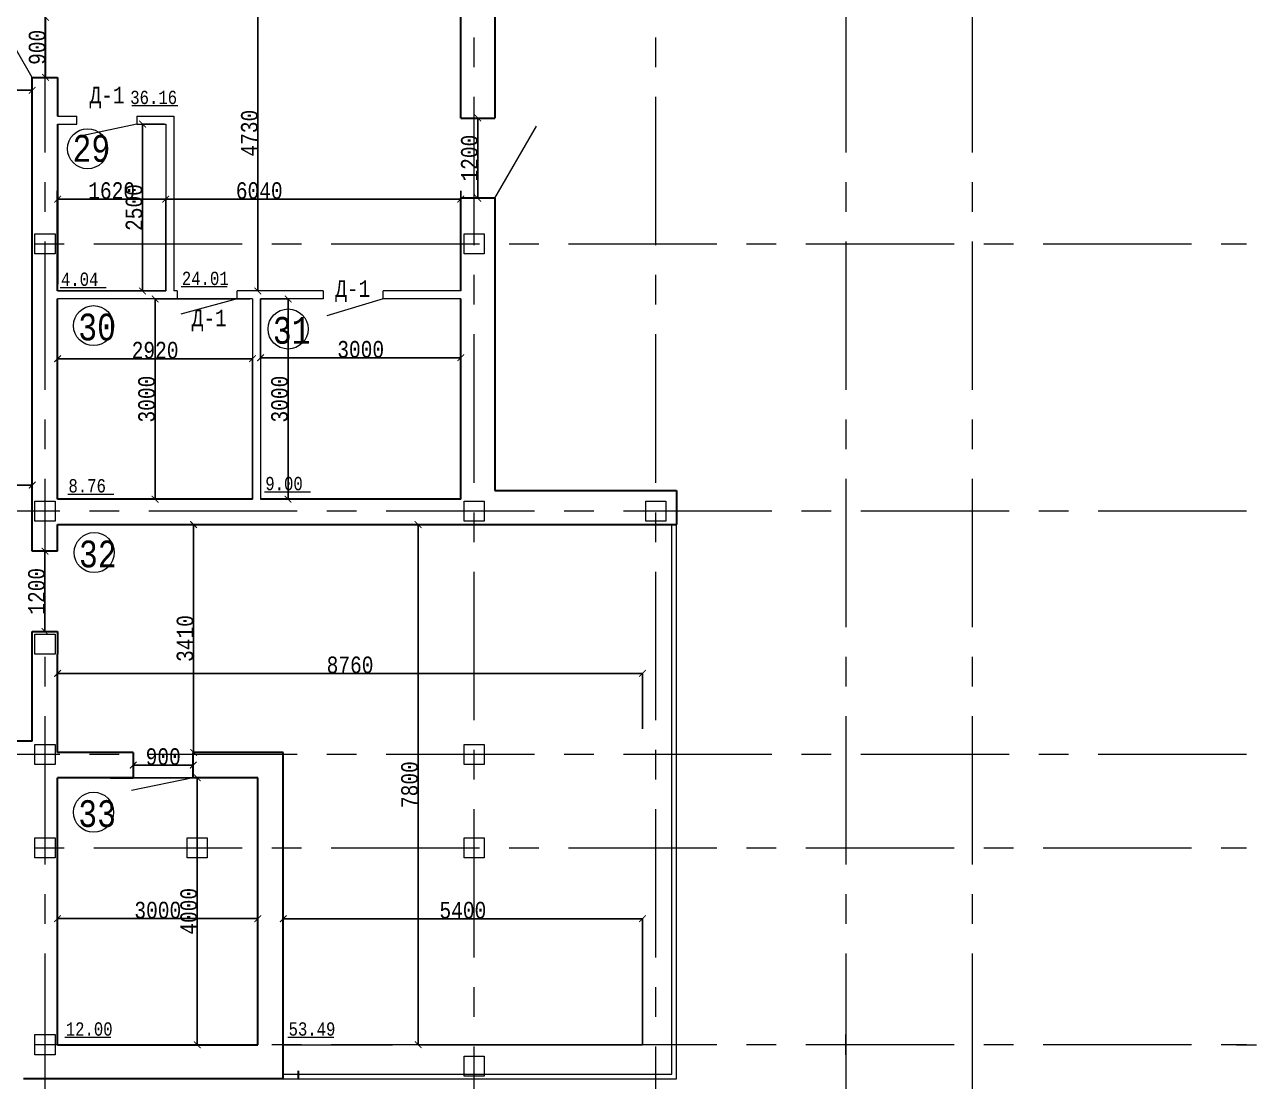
# Model space of a CAD drawing. Header units: millimetres. Extents: x -689206 to 4969298, y -1019800 to 703299.
# Drawn here: x 790584 to 809039, y -917286 to -901454 of the extents above; entities that cross this region are included whole.
import ezdxf

# ---------------------------------------------------------------- set-up
doc = ezdxf.new("R2010")
doc.units = ezdxf.units.MM
doc.linetypes.add('JIS_02_4.0', pattern=[5.5, 4, -1.5])
doc.linetypes.add('осеваяX2', pattern=[101.6, 63.5, -12.7, 12.7, -12.7])
for name, color, linetype, lineweight in [('несущие', 7, 'Continuous', 30), ('ОКНА', 250, 'Continuous', 20), ('ПЕРЕГОРОДКИ', 252, 'Continuous', 9), ('РАЗМЕРЫ', 7, 'Continuous', 9), ('стены', 7, 'Continuous', 20)]:
    doc.layers.add(name, color=color, linetype=linetype, lineweight=lineweight)
doc.layers.add('четотам', color=7, linetype='Continuous')
doc.styles.add('Аннотативный', font='isocteur.ttf', dxfattribs={"width": 0.7, "height": 250})
doc.dimstyles.new('Аннотативный', dxfattribs={"dimscale": 0, "dimtxt": 250, "dimasz": 100, "dimexe": 1.25, "dimexo": 0.625, "dimtad": 1, "dimdec": 0, "dimtxsty": 'Аннотативный', "dimblk": 'ARCHTICK', "dimcen": 2.5, "dimadec": 0, "dimazin": 0, "dimtfac": 1, "dimtdec": 0, "dimtmove": 0, "dimatfit": 3, "dimfxl": 1, "dimarcsym": 0})

# ---------------------------------------------------------------- blocks, each defined once
blk = doc.blocks.new('_ArchTick')
at = {"color": 0, "linetype": 'ByBlock', "const_width": 0.15}
blk.add_lwpolyline([(-0.5, -0.5), (0.5, 0.5)], dxfattribs=at)
blk = doc.blocks.new('*D4505')
at = {"layer": 'Defpoints', "color": 0, "lineweight": 5, "transparency": 16777216}
for p in [(793956, -905564), (792539, -908564), (793999, -908564)]:
    blk.add_point(p, dxfattribs=at)
at = {"layer": 'стены', "color": 0, "lineweight": -2, "transparency": 16777216}
for p, q in [((793956, -905564), (792538, -905564)), ((792539, -905564), (792539, -908564)), ((793999, -908564), (792538, -908564))]:
    blk.add_line(p, q, dxfattribs=at)
at = {"layer": 'стены', "color": 0, "lineweight": -2, "transparency": 16777216, "xscale": 100, "yscale": 100, "zscale": 100}
for p, rotation in [((792539, -905564), 90), ((792539, -908564), 270)]:
    blk.add_blockref('_ArchTick', p, dxfattribs=dict(at, rotation=rotation))
at = {"layer": 'стены', "color": 0, "lineweight": 5, "transparency": 16777216, "insert": (792413, -907064), "char_height": 250, "attachment_point": 5, "rotation": 90, "style": 'Аннотативный'}
blk.add_mtext('3000', dxfattribs=at)
blk = doc.blocks.new('*D4506')
at = {"layer": 'Defpoints', "color": 0, "lineweight": 5, "transparency": 16777216}
for p in [(791078, -906459), (791078, -908564), (793999, -908564)]:
    blk.add_point(p, dxfattribs=at)
at = {"layer": 'стены', "color": 0, "lineweight": -2, "transparency": 16777216}
for p, q in [((791078, -908563), (791078, -906458)), ((793999, -906459), (791078, -906459)), ((793999, -908563), (793999, -906458))]:
    blk.add_line(p, q, dxfattribs=at)
at = {"layer": 'стены', "color": 0, "lineweight": -2, "transparency": 16777216, "xscale": 100, "yscale": 100, "zscale": 100, "rotation": 180}
blk.add_blockref('_ArchTick', (791078, -906459), dxfattribs=at)
at = {"layer": 'стены', "color": 0, "lineweight": -2, "transparency": 16777216, "xscale": 100, "yscale": 100, "zscale": 100}
blk.add_blockref('_ArchTick', (793999, -906459), dxfattribs=at)
at = {"layer": 'стены', "color": 0, "lineweight": 5, "transparency": 16777216, "insert": (792539, -906333), "char_height": 250, "attachment_point": 5, "style": 'Аннотативный'}
blk.add_mtext('2920', dxfattribs=at)
blk = doc.blocks.new('*D4507')
at = {"layer": 'Defpoints', "color": 0, "lineweight": 5, "transparency": 16777216}
for p in [(794119, -905564), (797119, -905564), (797119, -906445)]:
    blk.add_point(p, dxfattribs=at)
at = {"layer": 'стены', "color": 0, "lineweight": -2, "transparency": 16777216}
for p, q in [((794119, -905564), (794119, -906447)), ((797119, -905564), (797119, -906447)), ((794119, -906445), (797119, -906445))]:
    blk.add_line(p, q, dxfattribs=at)
at = {"layer": 'стены', "color": 0, "lineweight": -2, "transparency": 16777216, "xscale": 100, "yscale": 100, "zscale": 100, "rotation": 180}
blk.add_blockref('_ArchTick', (794119, -906445), dxfattribs=at)
at = {"layer": 'стены', "color": 0, "lineweight": -2, "transparency": 16777216, "xscale": 100, "yscale": 100, "zscale": 100}
blk.add_blockref('_ArchTick', (797119, -906445), dxfattribs=at)
at = {"layer": 'стены', "color": 0, "lineweight": 5, "transparency": 16777216, "insert": (795619, -906320), "char_height": 250, "attachment_point": 5, "style": 'Аннотативный'}
blk.add_mtext('3000', dxfattribs=at)
blk = doc.blocks.new('*D4508')
at = {"layer": 'Defpoints', "color": 0, "lineweight": 5, "transparency": 16777216}
for p in [(797374, -902854), (797374, -902854), (797374, -904054)]:
    blk.add_point(p, dxfattribs=at)
at = {"layer": 'стены', "color": 0, "lineweight": -2, "transparency": 16777216}
for p, q in [((797374, -904054), (797374, -902854)), ((797375, -902854), (797376, -902854)), ((797375, -904054), (797376, -904054))]:
    blk.add_line(p, q, dxfattribs=at)
at = {"layer": 'стены', "color": 0, "lineweight": -2, "transparency": 16777216, "xscale": 100, "yscale": 100, "zscale": 100}
for p, rotation in [((797374, -902854), 90), ((797374, -904054), 270)]:
    blk.add_blockref('_ArchTick', p, dxfattribs=dict(at, rotation=rotation))
at = {"layer": 'стены', "color": 0, "lineweight": 5, "transparency": 16777216, "insert": (797249, -903454), "char_height": 250, "attachment_point": 5, "rotation": 90, "style": 'Аннотативный'}
blk.add_mtext('1200', dxfattribs=at)
blk = doc.blocks.new('*D4510')
at = {"layer": 'Defpoints', "color": 0, "lineweight": 5, "transparency": 16777216}
for p in [(794078, -900717), (794078, -900717), (794095, -905444)]:
    blk.add_point(p, dxfattribs=at)
at = {"layer": 'стены', "color": 0, "lineweight": -2, "transparency": 16777216}
for p, q in [((794078, -905444), (794078, -900717)), ((794079, -900717), (794080, -900717)), ((794095, -905444), (794077, -905444))]:
    blk.add_line(p, q, dxfattribs=at)
at = {"layer": 'стены', "color": 0, "lineweight": -2, "transparency": 16777216, "xscale": 100, "yscale": 100, "zscale": 100}
for p, rotation in [((794078, -900717), 90), ((794078, -905444), 270)]:
    blk.add_blockref('_ArchTick', p, dxfattribs=dict(at, rotation=rotation))
at = {"layer": 'стены', "color": 0, "lineweight": 5, "transparency": 16777216, "insert": (793953, -903080), "char_height": 250, "attachment_point": 5, "rotation": 90, "style": 'Аннотативный'}
blk.add_mtext('4730', dxfattribs=at)
blk = doc.blocks.new('*D4511')
at = {"layer": 'Defpoints', "color": 0, "lineweight": 5, "transparency": 16777216}
for p in [(791078, -903944), (797119, -903944), (797119, -904068)]:
    blk.add_point(p, dxfattribs=at)
at = {"layer": 'стены', "color": 0, "lineweight": -2, "transparency": 16777216}
for p, q in [((791078, -903944), (791078, -904069)), ((791078, -904068), (797119, -904068)), ((797119, -903944), (797119, -904069))]:
    blk.add_line(p, q, dxfattribs=at)
at = {"layer": 'стены', "color": 0, "lineweight": -2, "transparency": 16777216, "xscale": 100, "yscale": 100, "zscale": 100, "rotation": 180}
blk.add_blockref('_ArchTick', (791078, -904068), dxfattribs=at)
at = {"layer": 'стены', "color": 0, "lineweight": -2, "transparency": 16777216, "xscale": 100, "yscale": 100, "zscale": 100}
blk.add_blockref('_ArchTick', (797119, -904068), dxfattribs=at)
at = {"layer": 'стены', "color": 0, "lineweight": 5, "transparency": 16777216, "insert": (794099, -903942), "char_height": 250, "attachment_point": 5, "style": 'Аннотативный'}
blk.add_mtext('6040', dxfattribs=at)
blk = doc.blocks.new('*D4512')
at = {"layer": 'Defpoints', "color": 0, "lineweight": 5, "transparency": 16777216}
for p in [(790888, -901344), (790898, -901344), (790888, -902244)]:
    blk.add_point(p, dxfattribs=at)
at = {"layer": 'стены', "color": 0, "lineweight": -2, "transparency": 16777216}
for p, q in [((790889, -901344), (790900, -901344)), ((790898, -902244), (790898, -901344)), ((790889, -902244), (790900, -902244))]:
    blk.add_line(p, q, dxfattribs=at)
at = {"layer": 'стены', "color": 0, "lineweight": -2, "transparency": 16777216, "xscale": 100, "yscale": 100, "zscale": 100}
for p, rotation in [((790898, -901344), 90), ((790898, -902244), 270)]:
    blk.add_blockref('_ArchTick', p, dxfattribs=dict(at, rotation=rotation))
at = {"layer": 'стены', "color": 0, "lineweight": 5, "transparency": 16777216, "insert": (790773, -901794), "char_height": 250, "attachment_point": 5, "rotation": 90, "style": 'Аннотативный'}
blk.add_mtext('900', dxfattribs=at)
blk = doc.blocks.new('*D4496')
at = {"layer": 'Defpoints', "color": 0, "lineweight": 5, "transparency": 16777216}
for p in [(783818, -902438), (790698, -902438), (790698, -902438)]:
    blk.add_point(p, dxfattribs=at)
at = {"layer": 'стены', "color": 0, "lineweight": -2, "transparency": 16777216}
for p, q in [((783818, -902437), (783818, -902436)), ((783818, -902438), (790698, -902438)), ((790698, -902437), (790698, -902436))]:
    blk.add_line(p, q, dxfattribs=at)
at = {"layer": 'стены', "color": 0, "lineweight": -2, "transparency": 16777216, "xscale": 100, "yscale": 100, "zscale": 100, "rotation": 180}
blk.add_blockref('_ArchTick', (783818, -902438), dxfattribs=at)
at = {"layer": 'стены', "color": 0, "lineweight": -2, "transparency": 16777216, "xscale": 100, "yscale": 100, "zscale": 100}
blk.add_blockref('_ArchTick', (790698, -902438), dxfattribs=at)
at = {"layer": 'стены', "color": 0, "lineweight": 5, "transparency": 16777216, "insert": (787258, -902312), "char_height": 250, "attachment_point": 5, "style": 'Аннотативный'}
blk.add_mtext('6880', dxfattribs=at)
blk = doc.blocks.new('*D4526')
at = {"layer": 'Defpoints', "color": 0, "lineweight": 5, "transparency": 16777216}
for p in [(791078, -912738), (794079, -912738), (794079, -914848)]:
    blk.add_point(p, dxfattribs=at)
at = {"layer": 'РАЗМЕРЫ', "color": 0, "lineweight": -2, "transparency": 16777216}
for p, q in [((791078, -912738), (791078, -914849)), ((794079, -912738), (794079, -914849)), ((791078, -914848), (794079, -914848))]:
    blk.add_line(p, q, dxfattribs=at)
at = {"layer": 'РАЗМЕРЫ', "color": 0, "lineweight": -2, "transparency": 16777216, "xscale": 100, "yscale": 100, "zscale": 100, "rotation": 180}
blk.add_blockref('_ArchTick', (791078, -914848), dxfattribs=at)
at = {"layer": 'РАЗМЕРЫ', "color": 0, "lineweight": -2, "transparency": 16777216, "xscale": 100, "yscale": 100, "zscale": 100}
blk.add_blockref('_ArchTick', (794079, -914848), dxfattribs=at)
at = {"layer": 'РАЗМЕРЫ', "color": 0, "lineweight": 5, "transparency": 16777216, "insert": (792579, -914722), "char_height": 250, "attachment_point": 5, "style": 'Аннотативный'}
blk.add_mtext('3000', dxfattribs=at)
blk = doc.blocks.new('*D4527')
at = {"layer": 'Defpoints', "color": 0, "lineweight": 5, "transparency": 16777216}
for p in [(791078, -912738), (793170, -912738), (791079, -916738)]:
    blk.add_point(p, dxfattribs=at)
at = {"layer": 'РАЗМЕРЫ', "color": 0, "lineweight": -2, "transparency": 16777216}
for p, q in [((791079, -912738), (793171, -912738)), ((793170, -916738), (793170, -912738)), ((791079, -916738), (793171, -916738))]:
    blk.add_line(p, q, dxfattribs=at)
at = {"layer": 'РАЗМЕРЫ', "color": 0, "lineweight": -2, "transparency": 16777216, "xscale": 100, "yscale": 100, "zscale": 100}
for p, rotation in [((793170, -912738), 90), ((793170, -916738), 270)]:
    blk.add_blockref('_ArchTick', p, dxfattribs=dict(at, rotation=rotation))
at = {"layer": 'РАЗМЕРЫ', "color": 0, "lineweight": 5, "transparency": 16777216, "insert": (793044, -914738), "char_height": 250, "attachment_point": 5, "rotation": 90, "style": 'Аннотативный'}
blk.add_mtext('4000', dxfattribs=at)
blk = doc.blocks.new('*D4528')
at = {"layer": 'Defpoints', "color": 0, "lineweight": 5, "transparency": 16777216}
for p in [(793115, -908944), (793115, -908944), (793115, -912358)]:
    blk.add_point(p, dxfattribs=at)
at = {"layer": 'РАЗМЕРЫ', "color": 0, "lineweight": -2, "transparency": 16777216}
for p, q in [((793115, -908944), (793116, -908944)), ((793115, -912358), (793115, -908944)), ((793115, -912358), (793116, -912358))]:
    blk.add_line(p, q, dxfattribs=at)
at = {"layer": 'РАЗМЕРЫ', "color": 0, "lineweight": -2, "transparency": 16777216, "xscale": 100, "yscale": 100, "zscale": 100}
for p, rotation in [((793115, -908944), 90), ((793115, -912358), 270)]:
    blk.add_blockref('_ArchTick', p, dxfattribs=dict(at, rotation=rotation))
at = {"layer": 'РАЗМЕРЫ', "color": 0, "lineweight": 5, "transparency": 16777216, "insert": (792989, -910651), "char_height": 250, "attachment_point": 5, "rotation": 90, "style": 'Аннотативный'}
blk.add_mtext('3410', dxfattribs=at)
blk = doc.blocks.new('*D4579')
at = {"layer": 'Defpoints', "color": 0, "linetype": 'ByBlock', "lineweight": 5, "transparency": 16777216}
for p in [(792210, -912548), (792210, -912548), (793110, -912548)]:
    blk.add_point(p, dxfattribs=at)
at = {"layer": 'РАЗМЕРЫ', "color": 0, "linetype": 'ByBlock', "lineweight": -2, "transparency": 16777216}
for p, q in [((792210, -912547), (792210, -912547)), ((793110, -912548), (792210, -912548)), ((793110, -912547), (793110, -912547))]:
    blk.add_line(p, q, dxfattribs=at)
at = {"layer": 'РАЗМЕРЫ', "color": 0, "linetype": 'ByBlock', "lineweight": -2, "transparency": 16777216, "xscale": 100, "yscale": 100, "zscale": 100, "rotation": 180}
blk.add_blockref('_ArchTick', (792210, -912548), dxfattribs=at)
at = {"layer": 'РАЗМЕРЫ', "color": 0, "linetype": 'ByBlock', "lineweight": -2, "transparency": 16777216, "xscale": 100, "yscale": 100, "zscale": 100}
blk.add_blockref('_ArchTick', (793110, -912548), dxfattribs=at)
at = {"layer": 'РАЗМЕРЫ', "color": 0, "linetype": 'ByBlock', "lineweight": 5, "transparency": 16777216, "insert": (792660, -912422), "char_height": 250, "attachment_point": 5, "style": 'Аннотативный'}
blk.add_mtext('900', dxfattribs=at)
blk = doc.blocks.new('*D4580')
at = {"layer": 'Defpoints', "color": 0, "linetype": 'ByBlock', "lineweight": 5, "transparency": 16777216}
for p in [(790888, -909344), (790889, -909344), (790889, -910544)]:
    blk.add_point(p, dxfattribs=at)
at = {"layer": 'РАЗМЕРЫ', "color": 0, "linetype": 'ByBlock', "lineweight": -2, "transparency": 16777216}
for p, q in [((790889, -909344), (790890, -909344)), ((790889, -910544), (790889, -909344)), ((790890, -910544), (790890, -910544))]:
    blk.add_line(p, q, dxfattribs=at)
at = {"layer": 'РАЗМЕРЫ', "color": 0, "linetype": 'ByBlock', "lineweight": -2, "transparency": 16777216, "xscale": 100, "yscale": 100, "zscale": 100}
for p, rotation in [((790889, -909344), 90), ((790889, -910544), 270)]:
    blk.add_blockref('_ArchTick', p, dxfattribs=dict(at, rotation=rotation))
at = {"layer": 'РАЗМЕРЫ', "color": 0, "linetype": 'ByBlock', "lineweight": 5, "transparency": 16777216, "insert": (790763, -909944), "char_height": 250, "attachment_point": 5, "rotation": 90, "style": 'Аннотативный'}
blk.add_mtext('1200', dxfattribs=at)
blk = doc.blocks.new('*D4554')
at = {"layer": 'Defpoints', "color": 0, "linetype": 'ByBlock', "lineweight": 5, "transparency": 16777216}
for p in [(783817, -908351), (790699, -908351), (790699, -908351)]:
    blk.add_point(p, dxfattribs=at)
at = {"layer": 'РАЗМЕРЫ', "color": 0, "linetype": 'ByBlock', "lineweight": -2, "transparency": 16777216}
for p, q in [((783817, -908350), (783817, -908350)), ((783817, -908351), (790699, -908351)), ((790699, -908350), (790699, -908350))]:
    blk.add_line(p, q, dxfattribs=at)
at = {"layer": 'РАЗМЕРЫ', "color": 0, "linetype": 'ByBlock', "lineweight": -2, "transparency": 16777216, "xscale": 100, "yscale": 100, "zscale": 100, "rotation": 180}
blk.add_blockref('_ArchTick', (783817, -908351), dxfattribs=at)
at = {"layer": 'РАЗМЕРЫ', "color": 0, "linetype": 'ByBlock', "lineweight": -2, "transparency": 16777216, "xscale": 100, "yscale": 100, "zscale": 100}
blk.add_blockref('_ArchTick', (790699, -908351), dxfattribs=at)
at = {"layer": 'РАЗМЕРЫ', "color": 0, "linetype": 'ByBlock', "lineweight": 5, "transparency": 16777216, "insert": (787258, -908225), "char_height": 250, "attachment_point": 5, "style": 'Аннотативный'}
blk.add_mtext('6880', dxfattribs=at)
blk = doc.blocks.new('*D4541')
at = {"layer": 'Defpoints', "color": 0, "linetype": 'ByBlock', "lineweight": 5, "transparency": 16777216}
for p in [(794119, -905564), (794531, -905564), (794119, -908564)]:
    blk.add_point(p, dxfattribs=at)
at = {"layer": 'РАЗМЕРЫ', "color": 0, "linetype": 'ByBlock', "lineweight": -2, "transparency": 16777216}
for p, q in [((794120, -905564), (794532, -905564)), ((794531, -908564), (794531, -905564)), ((794120, -908564), (794532, -908564))]:
    blk.add_line(p, q, dxfattribs=at)
at = {"layer": 'РАЗМЕРЫ', "color": 0, "linetype": 'ByBlock', "lineweight": -2, "transparency": 16777216, "xscale": 100, "yscale": 100, "zscale": 100}
for p, rotation in [((794531, -905564), 90), ((794531, -908564), 270)]:
    blk.add_blockref('_ArchTick', p, dxfattribs=dict(at, rotation=rotation))
at = {"layer": 'РАЗМЕРЫ', "color": 0, "linetype": 'ByBlock', "lineweight": 5, "transparency": 16777216, "insert": (794405, -907064), "char_height": 250, "attachment_point": 5, "rotation": 90, "style": 'Аннотативный'}
blk.add_mtext('3000', dxfattribs=at)
blk = doc.blocks.new('*D4542')
at = {"layer": 'Defpoints', "color": 0, "linetype": 'ByBlock', "lineweight": 5, "transparency": 16777216}
for p in [(792676, -902944), (792351, -905444), (792698, -905444)]:
    blk.add_point(p, dxfattribs=at)
at = {"layer": 'РАЗМЕРЫ', "color": 0, "linetype": 'ByBlock', "lineweight": -2, "transparency": 16777216}
for p, q in [((792676, -902944), (792350, -902944)), ((792351, -902944), (792351, -905444)), ((792698, -905444), (792350, -905444))]:
    blk.add_line(p, q, dxfattribs=at)
at = {"layer": 'РАЗМЕРЫ', "color": 0, "linetype": 'ByBlock', "lineweight": -2, "transparency": 16777216, "xscale": 100, "yscale": 100, "zscale": 100}
for p, rotation in [((792351, -902944), 90), ((792351, -905444), 270)]:
    blk.add_blockref('_ArchTick', p, dxfattribs=dict(at, rotation=rotation))
at = {"layer": 'РАЗМЕРЫ', "color": 0, "linetype": 'ByBlock', "lineweight": 5, "transparency": 16777216, "insert": (792225, -904194), "char_height": 250, "attachment_point": 5, "rotation": 90, "style": 'Аннотативный'}
blk.add_mtext('2500', dxfattribs=at)
blk = doc.blocks.new('*D4543')
at = {"layer": 'Defpoints', "color": 0, "linetype": 'ByBlock', "lineweight": 5, "transparency": 16777216}
for p in [(791078, -904068), (791078, -905444), (792698, -905444)]:
    blk.add_point(p, dxfattribs=at)
at = {"layer": 'РАЗМЕРЫ', "color": 0, "linetype": 'ByBlock', "lineweight": -2, "transparency": 16777216}
for p, q in [((791078, -905443), (791078, -904066)), ((792698, -904068), (791078, -904068)), ((792698, -905443), (792698, -904066))]:
    blk.add_line(p, q, dxfattribs=at)
at = {"layer": 'РАЗМЕРЫ', "color": 0, "linetype": 'ByBlock', "lineweight": -2, "transparency": 16777216, "xscale": 100, "yscale": 100, "zscale": 100, "rotation": 180}
blk.add_blockref('_ArchTick', (791078, -904068), dxfattribs=at)
at = {"layer": 'РАЗМЕРЫ', "color": 0, "linetype": 'ByBlock', "lineweight": -2, "transparency": 16777216, "xscale": 100, "yscale": 100, "zscale": 100}
blk.add_blockref('_ArchTick', (792698, -904068), dxfattribs=at)
at = {"layer": 'РАЗМЕРЫ', "color": 0, "linetype": 'ByBlock', "lineweight": 5, "transparency": 16777216, "insert": (791888, -903942), "char_height": 250, "attachment_point": 5, "style": 'Аннотативный'}
blk.add_mtext('1620', dxfattribs=at)
blk = doc.blocks.new('*D4692')
at = {"layer": 'Defpoints', "color": 0, "lineweight": 5, "ltscale": 35, "transparency": 16777216}
for p in [(799841, -908944), (796479, -916736), (799841, -916736)]:
    blk.add_point(p, dxfattribs=at)
at = {"layer": 'РАЗМЕРЫ', "color": 0, "lineweight": -2, "ltscale": 35, "transparency": 16777216}
for p, q in [((799841, -908944), (796478, -908944)), ((796479, -908944), (796479, -916736)), ((799841, -916736), (796478, -916736))]:
    blk.add_line(p, q, dxfattribs=at)
at = {"layer": 'РАЗМЕРЫ', "color": 0, "lineweight": -2, "ltscale": 35, "transparency": 16777216, "xscale": 100, "yscale": 100, "zscale": 100}
for p, rotation in [((796479, -908944), 90), ((796479, -916736), 270)]:
    blk.add_blockref('_ArchTick', p, dxfattribs=dict(at, rotation=rotation))
at = {"layer": 'РАЗМЕРЫ', "color": 0, "lineweight": 5, "ltscale": 35, "transparency": 16777216, "insert": (796353, -912840), "char_height": 250, "attachment_point": 5, "rotation": 90, "style": 'Аннотативный'}
blk.add_mtext('7800', dxfattribs=at)
blk = doc.blocks.new('*D4693')
at = {"layer": 'Defpoints', "color": 0, "lineweight": 5, "ltscale": 35, "transparency": 16777216}
for p in [(799841, -914849), (794459, -916738), (799841, -916738)]:
    blk.add_point(p, dxfattribs=at)
at = {"layer": 'РАЗМЕРЫ', "color": 0, "lineweight": -2, "ltscale": 35, "transparency": 16777216}
for p, q in [((794459, -916737), (794459, -914848)), ((794459, -914849), (799841, -914849)), ((799841, -916737), (799841, -914848))]:
    blk.add_line(p, q, dxfattribs=at)
at = {"layer": 'РАЗМЕРЫ', "color": 0, "lineweight": -2, "ltscale": 35, "transparency": 16777216, "xscale": 100, "yscale": 100, "zscale": 100, "rotation": 180}
blk.add_blockref('_ArchTick', (794459, -914849), dxfattribs=at)
at = {"layer": 'РАЗМЕРЫ', "color": 0, "lineweight": -2, "ltscale": 35, "transparency": 16777216, "xscale": 100, "yscale": 100, "zscale": 100}
blk.add_blockref('_ArchTick', (799841, -914849), dxfattribs=at)
at = {"layer": 'РАЗМЕРЫ', "color": 0, "lineweight": 5, "ltscale": 35, "transparency": 16777216, "insert": (797150, -914723), "char_height": 250, "attachment_point": 5, "style": 'Аннотативный'}
blk.add_mtext('5400', dxfattribs=at)
blk = doc.blocks.new('*D4694')
at = {"layer": 'Defpoints', "color": 0, "lineweight": 5, "ltscale": 35, "transparency": 16777216}
for p in [(799841, -911173), (791078, -912002), (799841, -912002)]:
    blk.add_point(p, dxfattribs=at)
at = {"layer": 'РАЗМЕРЫ', "color": 0, "lineweight": -2, "ltscale": 35, "transparency": 16777216}
for p, q in [((791078, -912002), (791078, -911172)), ((791078, -911173), (799841, -911173)), ((799841, -912002), (799841, -911172))]:
    blk.add_line(p, q, dxfattribs=at)
at = {"layer": 'РАЗМЕРЫ', "color": 0, "lineweight": -2, "ltscale": 35, "transparency": 16777216, "xscale": 100, "yscale": 100, "zscale": 100, "rotation": 180}
blk.add_blockref('_ArchTick', (791078, -911173), dxfattribs=at)
at = {"layer": 'РАЗМЕРЫ', "color": 0, "lineweight": -2, "ltscale": 35, "transparency": 16777216, "xscale": 100, "yscale": 100, "zscale": 100}
blk.add_blockref('_ArchTick', (799841, -911173), dxfattribs=at)
at = {"layer": 'РАЗМЕРЫ', "color": 0, "lineweight": 5, "ltscale": 35, "transparency": 16777216, "insert": (795460, -911048), "char_height": 250, "attachment_point": 5, "style": 'Аннотативный'}
blk.add_mtext('8760', dxfattribs=at)

msp = doc.modelspace()

# ---------------------------------------------------------------- linework, layer by layer
at = {"layer": 'несущие', "color": 0}
for p, q in [((791078.5, -909343.5), (790698.5, -909343.5)), ((790698.6, -910893.2), (790698.6, -910543.9)), ((790698.6, -910543.9), (791078.5, -910543.9)), ((791078.5, -910543.9), (791078.5, -910885.8)), ((790698.6, -912093.2), (790698.6, -910893.2)), ((791078.5, -912093.2), (791078.5, -910885.8)), ((792210.4, -912357.8), (792210.4, -912737.8)), ((793110.4, -912737.8), (793110.4, -912357.8)), ((791872.5, -912737.8), (792210.4, -912737.8))]:
    msp.add_line(p, q, dxfattribs=at)
at = {"layer": 'ОКНА', "color": 7, "lineweight": 30, "true_color": 0xffffff}
msp.add_line((794683.3, -917127.8), (794683.3, -917247.8), dxfattribs=at)
at = {"layer": 'ПЕРЕГОРОДКИ', "linetype": 'ByBlock', "lineweight": 9, "ltscale": 35}
msp.add_line((793110.4, -912737.8), (792186.4, -912930.4), dxfattribs=at)
at = {"layer": 'РАЗМЕРЫ', "linetype": 'осеваяX2', "lineweight": 5, "ltscale": 35}
for p, q in [((797319, -933208.1), (797319, -883366.8)), ((800041.4, -933208.1), (800041.4, -883366.8)), ((804780.6, -883366.8), (804780.6, -933208.1)), ((808889.1, -908743.8), (741836.4, -908743.8)), ((808889.1, -912388.5), (741836.4, -912388.5))]:
    msp.add_line(p, q, dxfattribs=at)
at = {"layer": 'РАЗМЕРЫ', "linetype": 'ByBlock', "lineweight": 13}
for p, q in [((791078.5, -902823.8), (791367.5, -902823.8)), ((791367.5, -902943.8), (791367.5, -902823.8)), ((792267.5, -902823.8), (792818.5, -902823.8)), ((792267.5, -902823.8), (792267.5, -902943.8)), ((792818.5, -902823.8), (792818.5, -905443.8)), ((791078.5, -902943.8), (791367.5, -902943.8)), ((792698.5, -902943.8), (792698.5, -905443.8))]:
    msp.add_line(p, q, dxfattribs=at)
at = {"layer": 'РАЗМЕРЫ'}
for p, q in [((792191.8, -902663.5), (792881, -902663.5)), ((791116.7, -905392), (791805.9, -905392)), ((792928, -905379.4), (793617.3, -905379.4)), ((791229, -908486.8), (791918.2, -908486.8)), ((794178.2, -908453.4), (794867.5, -908453.4)), ((791188.4, -916625.3), (791877.7, -916625.3)), ((794526.8, -916625.3), (795216, -916625.3)), ((791078.6, -916737.8), (794078.6, -916737.8))]:
    msp.add_line(p, q, dxfattribs=at)
at = {"layer": 'РАЗМЕРЫ', "linetype": 'ByBlock', "lineweight": 9}
msp.add_line((792267.5, -902943.8), (791442.8, -903119.1), dxfattribs=at)
at = {"layer": 'РАЗМЕРЫ', "linetype": 'ByBlock', "lineweight": 20}
msp.add_line((792267.5, -902943.8), (792698.5, -902943.8), dxfattribs=at)
at = {"layer": 'РАЗМЕРЫ', "lineweight": 13}
for p, q in [((800281.4, -917177.8), (800281.4, -908943.8)), ((800351.4, -917247.8), (800351.4, -908943.8)), ((794458.6, -916737.8), (796093.3, -916737.8)), ((796889.1, -916735.8), (799639.1, -916735.8)), ((794458.6, -917177.8), (800281.4, -917177.8)), ((794458.6, -917247.8), (800351.4, -917247.8))]:
    msp.add_line(p, q, dxfattribs=at)
at = {"layer": 'РАЗМЕРЫ', "lineweight": 30}
for p, q in [((790698.6, -912191), (790017.7, -912191)), ((792210.4, -912357.8), (791078.5, -912357.8)), ((794458.6, -912357.8), (793110.4, -912357.8)), ((794458.6, -912737.8), (794458.6, -912357.8)), ((792210.4, -912737.8), (791078.5, -912737.8)), ((794078.6, -912737.8), (793110.4, -912737.8)), ((794078.6, -916737.8), (794078.6, -912737.8)), ((794458.6, -917247.8), (794458.6, -912737.8))]:
    msp.add_line(p, q, dxfattribs=at)
at = {"layer": 'стены', "linetype": 'осеваяX2', "lineweight": 5, "ltscale": 35}
for p, q in [((790889.1, -883366.8), (790889.1, -933208.1)), ((802889.1, -883366.8), (802889.1, -933208.1)), ((741836.4, -904735.8), (808889.1, -904735.8)), ((741836.4, -913787.8), (808889.1, -913787.8)), ((741836.4, -916735.8), (808889.1, -916735.8))]:
    msp.add_line(p, q, dxfattribs=at)
at = {"layer": 'стены', "lineweight": 30}
for p, q in [((797119.3, -902853.9), (797119.3, -900833.8)), ((797629.3, -901343.8), (797629.3, -902853.9)), ((790698.5, -909343.5), (790698.5, -902243.8)), ((790698.5, -902243.8), (791078.5, -902243.8)), ((791078.5, -902243.8), (791078.5, -902823.8)), ((791078.5, -902943.8), (791078.5, -905343.8)), ((797119.3, -902853.9), (797629.3, -902853.9)), ((791078.5, -905443.8), (791078.5, -903943.8)), ((797119.3, -905443.8), (797119.3, -904053.9)), ((797629.3, -904053.9), (797119.3, -904053.9)), ((797629.3, -904053.9), (797629.3, -908433.8)), ((791078.5, -908563.8), (791078.5, -905563.8)), ((797119.3, -908563.8), (797119.3, -905563.8)), ((797119.3, -908563.8), (797119.3, -905563.8)), ((797629.3, -908433.8), (800351.4, -908433.8)), ((800351.4, -908433.8), (800351.4, -908943.8)), ((793999.3, -908563.8), (791078.5, -908563.8)), ((797119.3, -908563.8), (794119.3, -908563.8)), ((791078.5, -908943.8), (800351.4, -908943.8)), ((791078.5, -909343.5), (791078.5, -908943.8)), ((790698.6, -912191), (790698.6, -912093.2)), ((791078.5, -912357.8), (791078.5, -912093.2)), ((791078.5, -916735.8), (791078.5, -912737.8)), ((791078.6, -916737.8), (794004.8, -916737.8)), ((794004.8, -916737.8), (794078.6, -916737.8)), ((794458.6, -917247.8), (790568.6, -917247.8))]:
    msp.add_line(p, q, dxfattribs=at)
at = {"layer": 'стены', "lineweight": 9}
for p, q in [((790698.5, -902243.8), (790248.4, -901464.2)), ((793768.2, -905563.8), (792923.1, -905789.9)), ((795954.5, -905563.8), (795113.2, -905817))]:
    msp.add_line(p, q, dxfattribs=at)
at = {"layer": 'стены', "lineweight": 20}
msp.add_line((797629.3, -904053.9), (798253.5, -902972.9), dxfattribs=at)
at = {"layer": 'стены', "lineweight": 25}
for p, q in [((792578.5, -905443.8), (791078.5, -905443.8)), ((792698.5, -905443.8), (792578.5, -905443.8))]:
    msp.add_line(p, q, dxfattribs=at)
at = {"layer": 'стены', "lineweight": 13}
for p, q in [((791078.5, -905443.8), (792578.5, -905443.8)), ((792868.2, -905563.8), (791078.5, -905563.8)), ((792868.2, -905443.8), (792818.5, -905443.8)), ((792868.2, -905443.8), (792868.2, -905563.8)), ((795054.5, -905443.8), (793768.2, -905443.8)), ((793768.2, -905563.8), (793768.2, -905443.8)), ((793999.3, -905563.8), (793768.2, -905563.8)), ((793999.3, -905563.8), (793999.3, -908563.8)), ((795054.5, -905563.8), (794119.3, -905563.8)), ((794119.3, -905563.8), (794119.3, -908563.8)), ((795054.5, -905443.8), (795054.5, -905563.8)), ((797119.3, -905443.8), (795954.5, -905443.8)), ((795954.5, -905563.8), (795954.5, -905443.8)), ((797119.3, -905563.8), (795954.5, -905563.8))]:
    msp.add_line(p, q, dxfattribs=at)
at = {"layer": 'стены'}
for p, q in [((802889.1, -916885.8), (802889.1, -916585.8)), ((796739.1, -916735.8), (796889.1, -916735.8)), ((802739.1, -916735.8), (803039.1, -916735.8))]:
    msp.add_line(p, q, dxfattribs=at)
at = {"layer": 'стены', "linetype": 'JIS_02_4.0', "lineweight": 18, "ltscale": 300}
msp.add_line((808739.1, -916737.8), (809039.1, -916737.8), dxfattribs=at)
at = {"layer": 'стены', "lineweight": 20}
for points in [[(790739.1, -904585.8), (791039.1, -904585.8), (791039.1, -904885.8), (790739.1, -904885.8)], [(797169, -904585.8), (797469, -904585.8), (797469, -904885.8), (797169, -904885.8)], [(790739.1, -908593.8), (791039.1, -908593.8), (791039.1, -908893.8), (790739.1, -908893.8)], [(797169, -908593.8), (797469, -908593.8), (797469, -908893.8), (797169, -908893.8)], [(799891.4, -908593.8), (800191.4, -908593.8), (800191.4, -908893.8), (799891.4, -908893.8)], [(790739.1, -912238.5), (791039.1, -912238.5), (791039.1, -912538.5), (790739.1, -912538.5)], [(797169, -912238.5), (797469, -912238.5), (797469, -912538.5), (797169, -912538.5)], [(790739.1, -913637.8), (791039.1, -913637.8), (791039.1, -913937.8), (790739.1, -913937.8)], [(793019.7, -913637.8), (793319.7, -913637.8), (793319.7, -913937.8), (793019.7, -913937.8)], [(797169, -913637.8), (797469, -913637.8), (797469, -913937.8), (797169, -913937.8)], [(790739.1, -916585.8), (791039.1, -916585.8), (791039.1, -916885.8), (790739.1, -916885.8)], [(797169, -916907.8), (797469, -916907.8), (797469, -917207.8), (797169, -917207.8)]]:
    msp.add_lwpolyline(points, close=True, dxfattribs=at)
at = {"layer": 'стены'}
msp.add_lwpolyline([(790739.1, -910585.8), (791039.1, -910585.8), (791039.1, -910885.8), (790739.1, -910885.8)], close=True, dxfattribs=at)
at = {"layer": 'четотам', "lineweight": 13}
for centre in [(791526.4, -903313.5), (791616.4, -905963.5), (794531.1, -906013.5), (791626.4, -909363.5), (791616.4, -913253.5)]:
    msp.add_circle(centre, 300, dxfattribs=at)

# ---------------------------------------------------------------- texts
at = {"layer": 'РАЗМЕРЫ', "lineweight": 20, "ltscale": 150, "char_height": 250, "width": 922.913, "attachment_point": 1, "style": 'Аннотативный'}
for insert in [(791556.4, -902382.9), (795236.4, -905282.9), (793086.4, -905722.9)]:
    msp.add_mtext('Д-1', dxfattribs=dict(at, insert=insert))
at = {"layer": 'РАЗМЕРЫ', "char_height": 200, "width": 656.117, "attachment_point": 1, "style": 'Аннотативный'}
for s, insert in [('36.16', (792166.3, -902444.1)), ('4.04', (791128.4, -905168)), ('24.01', (792939.7, -905155.3)), ('8.76', (791240.7, -908262.8)), ('9.00', (794189.9, -908229.4)), ('12.00', (791200.1, -916401.2)), ('53.49', (794538.5, -916401.2))]:
    msp.add_mtext(s, dxfattribs=dict(at, insert=insert))
at = {"layer": 'РАЗМЕРЫ', "lineweight": 13, "ltscale": 150, "char_height": 401.1, "width": 1460, "attachment_point": 1, "style": 'Аннотативный'}
for s, insert in [('29', (791302.2, -903107.5)), ('30', (791388.4, -905783.6)), ('31', (794303.1, -905833.6)), ('32', (791398.4, -909183.6)), ('33', (791388.4, -913073.6))]:
    msp.add_mtext(s, dxfattribs=dict(at, insert=insert))

# ---------------------------------------------------------------- dimensions: what is measured, and where the dimension line sits
at = {"layer": 'РАЗМЕРЫ', "linetype": 'ByBlock', "lineweight": 5}
for base, p1, p2, picture, middle in [((792351, -905443.8), (792676.4, -902943.8), (792698.5, -905443.8), '*D4542', (792225.4, -904193.8)), ((794531.1, -905563.8), (794119.3, -908563.8), (794119.3, -905563.8), '*D4541', (794405.4, -907063.8))]:
    dim = msp.add_linear_dim(base=base, p1=p1, p2=p2, angle=90, dimstyle='Аннотативный', dxfattribs=at)
    dim.commit()
    dim.dimension.update_dxf_attribs({"geometry": picture, "text_midpoint": middle})
dim = msp.add_linear_dim(base=(791078.5, -904067.6), p1=(792698.5, -905443.8), p2=(791078.5, -905443.8), dimstyle='Аннотативный', dxfattribs=at)
dim.commit()
dim.dimension.update_dxf_attribs({"geometry": '*D4543', "text_midpoint": (791888.5, -903942)})
dim = msp.add_linear_dim(base=(790698.5, -908350.9), p1=(783816.5, -908350.9), p2=(790698.5, -908350.9), text='6880', dimstyle='Аннотативный', dxfattribs=at)
dim.commit()
dim.dimension.update_dxf_attribs({"geometry": '*D4554', "text_midpoint": (787257.5, -908225.3)})
at = {"layer": 'РАЗМЕРЫ', "lineweight": 5}
dim = msp.add_linear_dim(base=(793114.7, -908943.8), p1=(793114.7, -912357.8), p2=(793114.7, -908943.8), angle=90, text='3410', dimstyle='Аннотативный', dxfattribs=at)
dim.commit()
dim.dimension.update_dxf_attribs({"geometry": '*D4528', "text_midpoint": (792989.1, -910650.8)})
at = {"layer": 'РАЗМЕРЫ', "lineweight": 5, "ltscale": 35}
dim = msp.add_linear_dim(base=(796479, -916735.8), p1=(799841.4, -908943.8), p2=(799841.4, -916735.8), angle=90, text='7800', dimstyle='Аннотативный', dxfattribs=at)
dim.commit()
dim.dimension.update_dxf_attribs({"geometry": '*D4692', "text_midpoint": (796353.4, -912839.8)})
at = {"layer": 'РАЗМЕРЫ', "color": 18, "linetype": 'ByBlock', "lineweight": 5, "true_color": 0x000000}
dim = msp.add_linear_dim(base=(790889.1, -909343.5), p1=(790889.1, -910543.9), p2=(790888.5, -909343.5), angle=90, dimstyle='Аннотативный', dxfattribs=at)
dim.commit()
dim.dimension.update_dxf_attribs({"geometry": '*D4580', "text_midpoint": (790763.5, -909943.7)})
at = {"layer": 'РАЗМЕРЫ', "lineweight": 5, "ltscale": 35}
for base, p1, p2, text, picture, middle in [((799841.4, -911173.1), (791078.5, -912002.3), (799841.4, -912002.3), '8760', '*D4694', (795459.9, -911047.5)), ((799841.4, -914849), (794458.6, -916737.8), (799841.4, -916737.8), '5400', '*D4693', (797150, -914723.4))]:
    dim = msp.add_linear_dim(base=base, p1=p1, p2=p2, text=text, dimstyle='Аннотативный', dxfattribs=at)
    dim.commit()
    dim.dimension.update_dxf_attribs({"geometry": picture, "text_midpoint": middle})
at = {"layer": 'РАЗМЕРЫ', "color": 18, "linetype": 'ByBlock', "lineweight": 5, "true_color": 0x000000}
dim = msp.add_linear_dim(base=(792210.4, -912547.8), p1=(793110.4, -912547.8), p2=(792210.4, -912547.8), dimstyle='Аннотативный', dxfattribs=at)
dim.commit()
dim.dimension.update_dxf_attribs({"geometry": '*D4579', "text_midpoint": (792660.4, -912422.2)})
at = {"layer": 'РАЗМЕРЫ', "lineweight": 5}
dim = msp.add_linear_dim(base=(794078.6, -914847.8), p1=(791078.5, -912737.8), p2=(794078.6, -912737.8), dimstyle='Аннотативный', dxfattribs=at)
dim.commit()
dim.dimension.update_dxf_attribs({"geometry": '*D4526', "text_midpoint": (792578.5, -914722.1)})
dim = msp.add_linear_dim(base=(793169.7, -912737.8), p1=(791078.6, -916737.8), p2=(791078.5, -912737.8), angle=90, dimstyle='Аннотативный', dxfattribs=at)
dim.commit()
dim.dimension.update_dxf_attribs({"geometry": '*D4527', "text_midpoint": (793044.1, -914737.8)})
at = {"layer": 'стены', "lineweight": 5}
dim = msp.add_linear_dim(base=(794078.4, -900716.6), p1=(794095.3, -905443.8), p2=(794078.4, -900716.6), angle=90, text='4730', dimstyle='Аннотативный', dxfattribs=at)
dim.commit()
dim.dimension.update_dxf_attribs({"geometry": '*D4510', "text_midpoint": (793952.8, -903080.2)})
for base, p1, p2, picture, middle in [((790898.3, -901343.8), (790888.5, -902243.8), (790888.4, -901343.8), '*D4512', (790772.7, -901793.8)), ((797374.3, -902853.9), (797374.3, -904053.9), (797374.3, -902853.9), '*D4508', (797248.7, -903453.9)), ((792538.9, -908563.8), (793956.4, -905563.8), (793999.3, -908563.8), '*D4505', (792413.3, -907063.8))]:
    dim = msp.add_linear_dim(base=base, p1=p1, p2=p2, angle=90, dimstyle='Аннотативный', dxfattribs=at)
    dim.commit()
    dim.dimension.update_dxf_attribs({"geometry": picture, "text_midpoint": middle})
dim = msp.add_aligned_dim(p1=(783818.2, -902437.7), p2=(790698.5, -902437.7), distance=0, dimstyle='Аннотативный', dxfattribs=at)
dim.commit()
dim.dimension.update_dxf_attribs({"geometry": '*D4496', "text_midpoint": (787258.3, -902312.1)})
for base, p1, p2, text, picture, middle in [((797119.3, -904067.6), (791078.5, -903943.8), (797119.3, -903943.8), '6040', '*D4511', (794098.9, -903942)), ((791078.5, -906459.1), (793999.3, -908563.8), (791078.5, -908563.8), '2920', '*D4506', (792538.9, -906333.5))]:
    dim = msp.add_linear_dim(base=base, p1=p1, p2=p2, text=text, dimstyle='Аннотативный', dxfattribs=at)
    dim.commit()
    dim.dimension.update_dxf_attribs({"geometry": picture, "text_midpoint": middle})
dim = msp.add_linear_dim(base=(797119.3, -906445.5), p1=(794119.3, -905563.8), p2=(797119.3, -905563.8), dimstyle='Аннотативный', dxfattribs=at)
dim.commit()
dim.dimension.update_dxf_attribs({"geometry": '*D4507', "text_midpoint": (795619.3, -906319.9)})

doc.saveas('drawing.dxf')
